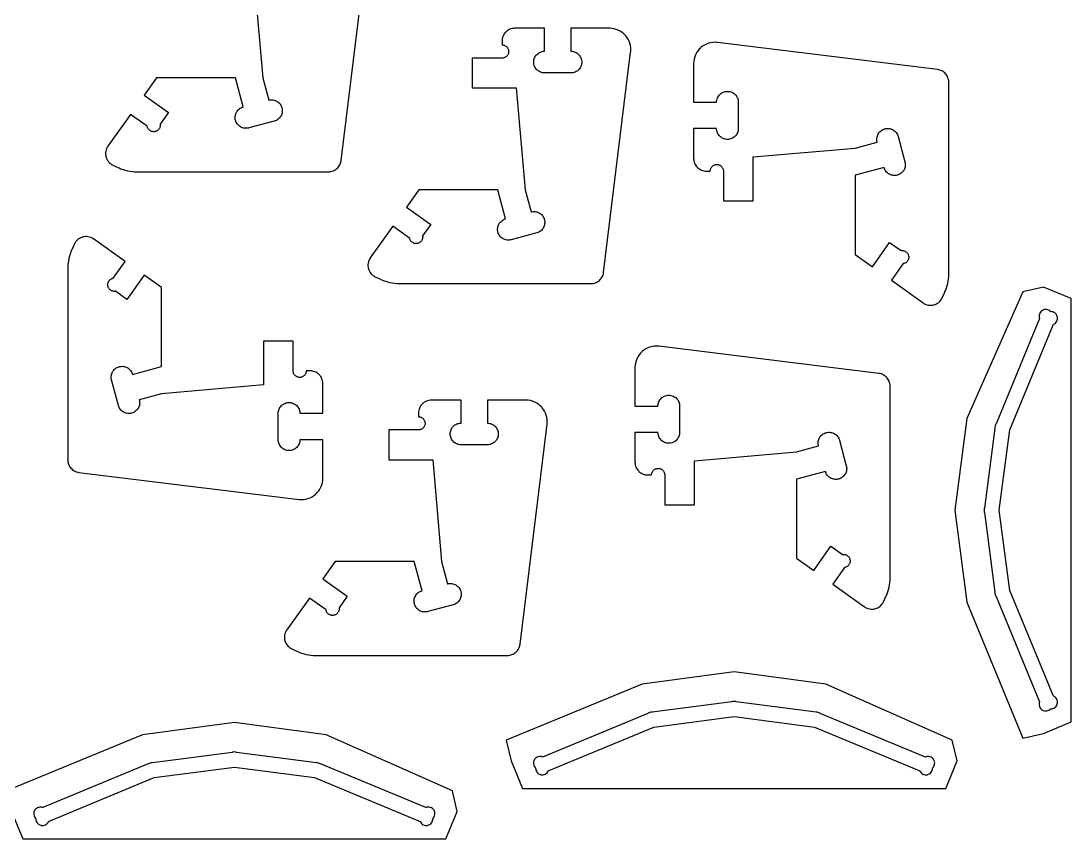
# Model space of a CAD drawing. Extents: x 0 to 476, y 0 to 319.
# Drawn here: x 228.6 to 475.6, y 0 to 192.3 of the extents above; entities that cross this region are included whole.
import ezdxf

# ---------------------------------------------------------------- set-up
doc = ezdxf.new("R2010")
doc.units = 0
doc.layers.get('0').update_dxf_attribs({"linetype": 'CONTINUOUS'})

msp = doc.modelspace()

# ---------------------------------------------------------------- linework, layer by layer
at = {"color": 0}
msp.add_lwpolyline([(283.372, 202.842), (285.468, 178.882), (285.468, 178.882), (286.867, 173.667), (286.929, 173.683), (287.121, 173.721), (287.376, 173.749), (287.628, 173.751), (287.876, 173.729), (288.119, 173.683), (288.356, 173.614), (288.583, 173.524), (288.801, 173.411), (289.007, 173.279), (289.2, 173.128), (289.378, 172.957), (289.539, 172.769), (289.682, 172.565), (289.806, 172.346), (289.908, 172.111), (289.972, 171.926), (289.989, 171.862), (290.006, 171.8), (290.044, 171.608), (290.072, 171.353), (290.075, 171.101), (290.053, 170.853), (290.007, 170.61), (289.938, 170.374), (289.847, 170.146), (289.735, 169.928), (289.603, 169.722), (289.45, 169.529), (289.281, 169.351), (289.093, 169.19), (288.889, 169.047), (288.669, 168.924), (288.435, 168.821), (288.249, 168.757), (288.186, 168.74), (282.197, 167.135), (282.136, 167.119), (281.95, 167.082), (281.701, 167.054), (281.453, 167.05), (281.204, 167.071), (280.96, 167.115), (280.719, 167.183), (280.487, 167.275), (280.317, 167.358), (280.263, 167.39), (280.208, 167.422), (280.05, 167.526), (279.854, 167.683), (279.675, 167.857), (279.514, 168.046), (279.372, 168.25), (279.251, 168.468), (279.151, 168.699), (279.09, 168.878), (279.074, 168.939), (279.058, 168.999), (279.021, 169.185), (278.993, 169.433), (278.989, 169.683), (279.01, 169.932), (279.054, 170.176), (279.122, 170.415), (279.214, 170.649), (279.297, 170.819), (279.329, 170.874), (279.361, 170.928), (279.465, 171.086), (279.622, 171.282), (279.796, 171.461), (279.985, 171.621), (280.189, 171.763), (280.407, 171.885), (280.638, 171.985), (280.817, 172.046), (280.878, 172.061), (279.05, 178.882), (260.468, 178.882), (257.565, 174.811), (263.264, 170.747), (261.343, 168.054), (261.35, 168.014), (261.361, 167.896), (261.364, 167.74), (261.35, 167.587), (261.322, 167.439), (261.281, 167.294), (261.225, 167.156), (261.157, 167.022), (261.076, 166.897), (260.983, 166.781), (260.881, 166.674), (260.768, 166.575), (260.644, 166.489), (260.513, 166.414), (260.372, 166.351), (260.225, 166.303), (260.108, 166.275), (260.069, 166.269), (260.031, 166.263), (259.912, 166.251), (259.757, 166.249), (259.604, 166.261), (259.454, 166.29), (259.31, 166.332), (259.171, 166.388), (259.039, 166.456), (258.914, 166.536), (258.797, 166.628), (258.689, 166.731), (258.592, 166.844), (258.506, 166.967), (258.431, 167.099), (258.368, 167.239), (258.319, 167.388), (258.292, 167.503), (258.285, 167.542), (254.371, 170.333), (249.05, 162.874), (249.001, 162.807), (248.872, 162.593), (248.728, 162.297), (248.618, 161.989), (248.542, 161.672), (248.5, 161.349), (248.494, 161.021), (248.525, 160.693), (248.569, 160.449), (248.592, 160.368), (248.612, 160.288), (248.693, 160.051), (248.829, 159.751), (248.994, 159.469), (249.19, 159.208), (249.412, 158.969), (249.66, 158.756), (249.932, 158.569), (250.149, 158.449), (250.225, 158.413), (251.586, 157.778), (251.71, 157.721), (252.088, 157.561), (252.6, 157.371), (253.119, 157.21), (253.647, 157.078), (254.182, 156.975), (254.722, 156.901), (255.265, 156.856), (255.675, 156.842), (255.813, 156.842), (300.942, 156.842), (301.011, 156.842), (301.222, 156.854), (301.497, 156.893), (301.763, 156.956), (302.019, 157.042), (302.267, 157.149), (302.5, 157.278), (302.722, 157.426), (302.929, 157.594), (303.121, 157.779), (303.294, 157.981), (303.451, 158.199), (303.589, 158.429), (303.706, 158.674), (303.8, 158.931), (303.872, 159.199), (303.91, 159.406), (303.919, 159.475), (310.274, 211.232)], dxfattribs=at)
for points in [[(347.193, 152.599), (348.592, 147.382), (348.654, 147.4), (348.846, 147.438), (349.101, 147.465), (349.353, 147.468), (349.601, 147.446), (349.844, 147.4), (350.081, 147.331), (350.308, 147.24), (350.526, 147.128), (350.732, 146.996), (350.925, 146.844), (351.103, 146.674), (351.264, 146.486), (351.407, 146.282), (351.531, 146.063), (351.633, 145.828), (351.697, 145.643), (351.714, 145.579), (351.731, 145.517), (351.769, 145.324), (351.797, 145.069), (351.8, 144.817), (351.778, 144.569), (351.732, 144.326), (351.662, 144.089), (351.572, 143.862), (351.46, 143.644), (351.328, 143.439), (351.175, 143.246), (351.006, 143.068), (350.818, 142.907), (350.614, 142.764), (350.394, 142.639), (350.16, 142.536), (349.974, 142.474), (349.911, 142.457), (343.922, 140.851), (343.861, 140.835), (343.676, 140.799), (343.426, 140.769), (343.178, 140.767), (342.929, 140.786), (342.685, 140.831), (342.444, 140.9), (342.213, 140.992), (342.042, 141.075), (341.987, 141.107), (341.933, 141.138), (341.775, 141.243), (341.579, 141.399), (341.4, 141.572), (341.239, 141.763), (341.097, 141.967), (340.976, 142.185), (340.876, 142.414), (340.815, 142.594), (340.799, 142.654), (340.783, 142.715), (340.746, 142.901), (340.718, 143.15), (340.714, 143.4), (340.735, 143.647), (340.779, 143.893), (340.847, 144.132), (340.939, 144.365), (341.022, 144.535), (341.054, 144.59), (341.086, 144.644), (341.19, 144.801), (341.347, 144.997), (341.521, 145.176), (341.71, 145.337), (341.914, 145.479), (342.132, 145.601), (342.362, 145.7), (342.542, 145.761), (342.603, 145.778), (340.775, 152.599), (322.193, 152.599), (319.29, 148.528), (324.989, 144.462), (323.068, 141.769), (323.075, 141.731), (323.086, 141.612), (323.089, 141.457), (323.075, 141.304), (323.047, 141.154), (323.006, 141.011), (322.95, 140.872), (322.882, 140.739), (322.801, 140.614), (322.708, 140.497), (322.606, 140.389), (322.493, 140.292), (322.369, 140.206), (322.237, 140.131), (322.097, 140.068), (321.95, 140.019), (321.833, 139.992), (321.794, 139.985), (321.756, 139.979), (321.638, 139.967), (321.482, 139.965), (321.329, 139.978), (321.179, 140.006), (321.035, 140.049), (320.896, 140.103), (320.764, 140.172), (320.639, 140.253), (320.522, 140.344), (320.414, 140.447), (320.317, 140.561), (320.231, 140.683), (320.156, 140.815), (320.093, 140.956), (320.044, 141.103), (320.017, 141.219), (320.01, 141.258), (316.096, 144.05), (310.775, 136.59), (310.726, 136.523), (310.597, 136.31), (310.453, 136.014), (310.343, 135.706), (310.267, 135.388), (310.225, 135.065), (310.219, 134.738), (310.25, 134.41), (310.294, 134.165), (310.317, 134.084), (310.338, 134.004), (310.418, 133.768), (310.554, 133.468), (310.719, 133.186), (310.915, 132.925), (311.138, 132.686), (311.385, 132.472), (311.657, 132.286), (311.874, 132.164), (311.95, 132.129), (313.311, 131.494), (313.435, 131.437), (313.813, 131.277), (314.325, 131.088), (314.844, 130.927), (315.372, 130.795), (315.907, 130.691), (316.447, 130.617), (316.99, 130.572), (317.4, 130.557), (317.537, 130.557), (362.667, 130.557), (362.736, 130.557), (362.947, 130.571), (363.222, 130.609), (363.487, 130.672), (363.744, 130.758), (363.992, 130.866), (364.225, 130.994), (364.447, 131.143), (364.654, 131.311), (364.846, 131.496), (365.019, 131.697), (365.176, 131.914), (365.314, 132.146), (365.431, 132.39), (365.525, 132.647), (365.597, 132.914), (365.635, 133.122), (365.644, 133.192), (371.999, 184.949), (372.015, 185.081), (372.035, 185.481), (372.015, 186.01), (371.94, 186.531), (371.811, 187.04), (371.629, 187.533), (371.396, 188.006), (371.112, 188.453), (370.869, 188.771), (370.781, 188.871), (370.693, 188.971), (370.406, 189.251), (369.997, 189.587), (369.557, 189.876), (369.089, 190.117), (368.6, 190.307), (368.092, 190.444), (367.569, 190.529), (367.169, 190.557), (367.036, 190.557), (357.963, 190.557), (357.963, 185.157), (358.028, 185.157), (358.224, 185.144), (358.476, 185.106), (358.721, 185.043), (358.956, 184.957), (359.178, 184.85), (359.388, 184.722), (359.585, 184.575), (359.765, 184.411), (359.931, 184.229), (360.076, 184.033), (360.204, 183.824), (360.313, 183.6), (360.397, 183.365), (360.461, 183.121), (360.499, 182.868), (360.513, 182.672), (360.513, 182.607), (360.513, 182.543), (360.499, 182.347), (360.461, 182.093), (360.397, 181.849), (360.313, 181.615), (360.204, 181.392), (360.076, 181.182), (359.931, 180.986), (359.765, 180.804), (359.585, 180.64), (359.388, 180.493), (359.178, 180.365), (358.956, 180.258), (358.721, 180.172), (358.476, 180.11), (358.224, 180.071), (358.028, 180.057), (357.963, 180.057), (351.763, 180.057), (351.697, 180.057), (351.501, 180.071), (351.249, 180.11), (351.004, 180.172), (350.769, 180.258), (350.547, 180.365), (350.336, 180.493), (350.14, 180.64), (349.96, 180.804), (349.794, 180.986), (349.649, 181.182), (349.521, 181.392), (349.412, 181.615), (349.328, 181.849), (349.264, 182.093), (349.225, 182.347), (349.213, 182.543), (349.213, 182.607), (349.213, 182.672), (349.225, 182.868), (349.264, 183.121), (349.328, 183.365), (349.412, 183.6), (349.521, 183.824), (349.649, 184.033), (349.794, 184.229), (349.96, 184.411), (350.14, 184.575), (350.336, 184.722), (350.547, 184.85), (350.769, 184.957), (351.004, 185.043), (351.249, 185.106), (351.501, 185.144), (351.697, 185.157), (351.763, 185.157), (351.763, 190.557), (344.763, 190.557), (344.689, 190.557), (344.465, 190.543), (344.175, 190.5), (343.89, 190.428), (343.614, 190.329), (343.35, 190.204), (343.099, 190.054), (342.861, 189.878), (342.693, 189.732), (342.642, 189.679), (342.589, 189.626), (342.442, 189.458), (342.267, 189.222), (342.115, 188.971), (341.99, 188.706), (341.892, 188.431), (341.821, 188.146), (341.776, 187.854), (341.763, 187.632), (341.763, 187.557), (341.763, 186.657), (341.801, 186.657), (341.921, 186.65), (342.075, 186.626), (342.224, 186.587), (342.365, 186.536), (342.501, 186.471), (342.629, 186.393), (342.749, 186.304), (342.858, 186.204), (342.958, 186.093), (343.047, 185.974), (343.125, 185.846), (343.19, 185.711), (343.243, 185.568), (343.281, 185.419), (343.304, 185.267), (343.313, 185.147), (343.313, 185.107), (343.313, 185.068), (343.304, 184.949), (343.281, 184.796), (343.243, 184.647), (343.19, 184.504), (343.125, 184.369), (343.047, 184.24), (342.958, 184.122), (342.858, 184.011), (342.749, 183.911), (342.629, 183.822), (342.501, 183.744), (342.365, 183.679), (342.224, 183.628), (342.075, 183.589), (341.921, 183.565), (341.801, 183.557), (341.763, 183.557), (334.763, 183.557), (334.763, 176.557), (345.097, 176.557), (347.193, 152.599)], [(424.785, 162.421), (430, 163.818), (429.983, 163.881), (429.946, 164.074), (429.918, 164.328), (429.915, 164.581), (429.938, 164.829), (429.983, 165.072), (430.053, 165.308), (430.143, 165.536), (430.256, 165.753), (430.388, 165.958), (430.539, 166.151), (430.71, 166.329), (430.897, 166.49), (431.101, 166.635), (431.321, 166.758), (431.556, 166.861), (431.74, 166.924), (431.804, 166.942), (431.867, 166.958), (432.058, 166.996), (432.314, 167.024), (432.565, 167.026), (432.814, 167.004), (433.057, 166.958), (433.293, 166.889), (433.521, 166.799), (433.739, 166.686), (433.944, 166.554), (434.138, 166.403), (434.315, 166.232), (434.476, 166.044), (434.619, 165.84), (434.743, 165.621), (434.846, 165.386), (434.91, 165.201), (434.926, 165.138), (436.532, 159.149), (436.547, 159.089), (436.585, 158.903), (436.612, 158.654), (436.617, 158.404), (436.596, 158.157), (436.551, 157.911), (436.483, 157.672), (436.392, 157.439), (436.308, 157.269), (436.276, 157.214), (436.244, 157.16), (436.14, 157.003), (435.983, 156.806), (435.81, 156.628), (435.621, 156.467), (435.417, 156.325), (435.199, 156.203), (434.968, 156.103), (434.789, 156.043), (434.728, 156.026), (434.668, 156.01), (434.482, 155.974), (434.233, 155.944), (433.983, 155.94), (433.735, 155.961), (433.49, 156.006), (433.251, 156.074), (433.018, 156.165), (432.847, 156.25), (432.793, 156.281), (432.739, 156.313), (432.581, 156.418), (432.385, 156.574), (432.206, 156.747), (432.046, 156.938), (431.904, 157.142), (431.782, 157.36), (431.682, 157.589), (431.621, 157.768), (431.606, 157.829), (424.785, 156.001), (424.785, 137.42), (428.856, 134.517), (432.919, 140.215), (435.612, 138.295), (435.653, 138.301), (435.771, 138.313), (435.926, 138.315), (436.079, 138.302), (436.228, 138.274), (436.372, 138.232), (436.511, 138.177), (436.644, 138.108), (436.769, 138.028), (436.886, 137.936), (436.993, 137.833), (437.092, 137.72), (437.178, 137.597), (437.253, 137.465), (437.315, 137.325), (437.364, 137.177), (437.392, 137.061), (437.397, 137.022), (437.404, 136.983), (437.415, 136.864), (437.418, 136.708), (437.406, 136.556), (437.376, 136.407), (437.335, 136.262), (437.279, 136.123), (437.211, 135.991), (437.131, 135.866), (437.039, 135.749), (436.936, 135.641), (436.822, 135.544), (436.7, 135.457), (436.568, 135.382), (436.428, 135.32), (436.279, 135.271), (436.164, 135.244), (436.125, 135.237), (433.333, 131.323), (440.793, 126.002), (440.86, 125.954), (441.074, 125.824), (441.369, 125.68), (441.678, 125.569), (441.994, 125.493), (442.318, 125.452), (442.646, 125.446), (442.974, 125.476), (443.218, 125.522), (443.299, 125.543), (443.379, 125.564), (443.615, 125.645), (443.915, 125.78), (444.197, 125.947), (444.458, 126.142), (444.697, 126.364), (444.911, 126.612), (445.097, 126.883), (445.218, 127.101), (445.254, 127.176), (445.889, 128.538), (445.946, 128.662), (446.106, 129.04), (446.296, 129.551), (446.456, 130.072), (446.589, 130.6), (446.692, 131.134), (446.765, 131.674), (446.811, 132.218), (446.825, 132.627), (446.825, 132.764), (446.825, 177.893), (446.825, 177.964), (446.813, 178.174), (446.774, 178.449), (446.711, 178.715), (446.625, 178.972), (446.518, 179.218), (446.389, 179.453), (446.24, 179.674), (446.072, 179.881), (445.888, 180.072), (445.686, 180.247), (445.468, 180.404), (445.237, 180.54), (444.993, 180.657), (444.736, 180.751), (444.468, 180.824), (444.261, 180.862), (444.192, 180.871), (392.435, 187.225), (392.303, 187.242), (391.901, 187.263), (391.374, 187.242), (390.851, 187.167), (390.343, 187.038), (389.85, 186.856), (389.378, 186.622), (388.931, 186.339), (388.612, 186.096), (388.513, 186.007), (388.412, 185.919), (388.132, 185.633), (387.796, 185.224), (387.507, 184.783), (387.267, 184.317), (387.076, 183.826), (386.938, 183.318), (386.854, 182.796), (386.825, 182.396), (386.825, 182.263), (386.825, 173.189), (392.225, 173.189), (392.225, 173.254), (392.239, 173.45), (392.278, 173.703), (392.34, 173.947), (392.426, 174.182), (392.533, 174.404), (392.661, 174.615), (392.808, 174.811), (392.972, 174.993), (393.153, 175.157), (393.35, 175.304), (393.56, 175.432), (393.783, 175.539), (394.017, 175.625), (394.261, 175.688), (394.515, 175.726), (394.71, 175.739), (394.775, 175.739), (394.84, 175.739), (395.036, 175.726), (395.289, 175.688), (395.533, 175.625), (395.768, 175.539), (395.99, 175.432), (396.201, 175.304), (396.397, 175.157), (396.579, 174.993), (396.743, 174.811), (396.89, 174.615), (397.018, 174.404), (397.125, 174.182), (397.211, 173.947), (397.274, 173.703), (397.313, 173.45), (397.325, 173.254), (397.325, 173.189), (397.325, 166.989), (397.325, 166.924), (397.313, 166.729), (397.274, 166.475), (397.211, 166.231), (397.125, 165.997), (397.018, 165.774), (396.89, 165.564), (396.743, 165.367), (396.579, 165.186), (396.397, 165.022), (396.201, 164.875), (395.99, 164.747), (395.768, 164.64), (395.533, 164.554), (395.289, 164.492), (395.036, 164.453), (394.84, 164.439), (394.775, 164.439), (394.71, 164.439), (394.515, 164.453), (394.261, 164.492), (394.017, 164.554), (393.783, 164.64), (393.56, 164.747), (393.35, 164.875), (393.153, 165.022), (392.972, 165.186), (392.808, 165.367), (392.661, 165.564), (392.533, 165.774), (392.426, 165.997), (392.34, 166.231), (392.278, 166.475), (392.239, 166.729), (392.225, 166.924), (392.225, 166.989), (386.825, 166.989), (386.825, 159.989), (386.825, 159.915), (386.84, 159.693), (386.883, 159.401), (386.956, 159.117), (387.054, 158.842), (387.179, 158.576), (387.329, 158.325), (387.504, 158.087), (387.651, 157.921), (387.704, 157.868), (387.757, 157.815), (387.924, 157.668), (388.161, 157.493), (388.412, 157.343), (388.678, 157.218), (388.953, 157.119), (389.237, 157.047), (389.529, 157.004), (389.751, 156.989), (389.825, 156.989), (390.725, 156.989), (390.725, 157.029), (390.733, 157.147), (390.757, 157.301), (390.794, 157.45), (390.847, 157.593), (390.912, 157.728), (390.99, 157.856), (391.079, 157.975), (391.179, 158.085), (391.289, 158.185), (391.408, 158.275), (391.536, 158.353), (391.672, 158.418), (391.814, 158.469), (391.963, 158.508), (392.117, 158.532), (392.236, 158.539), (392.275, 158.539), (392.315, 158.539), (392.433, 158.532), (392.588, 158.508), (392.736, 158.469), (392.879, 158.418), (393.014, 158.353), (393.142, 158.275), (393.261, 158.185), (393.371, 158.085), (393.471, 157.975), (393.561, 157.856), (393.639, 157.728), (393.704, 157.593), (393.756, 157.45), (393.794, 157.301), (393.818, 157.147), (393.825, 157.029), (393.825, 156.989), (393.825, 149.989), (400.825, 149.989), (400.825, 160.324), (424.785, 162.421)], [(261.651, 104.623), (256.435, 103.225), (256.451, 103.162), (256.49, 102.97), (256.518, 102.715), (256.521, 102.463), (256.499, 102.215), (256.453, 101.972), (256.383, 101.735), (256.292, 101.508), (256.181, 101.29), (256.047, 101.084), (255.896, 100.892), (255.726, 100.714), (255.539, 100.553), (255.335, 100.409), (255.115, 100.285), (254.881, 100.182), (254.694, 100.119), (254.632, 100.102), (254.568, 100.085), (254.376, 100.047), (254.122, 100.019), (253.869, 100.017), (253.621, 100.039), (253.378, 100.085), (253.142, 100.154), (252.914, 100.245), (252.697, 100.357), (252.49, 100.489), (252.299, 100.641), (252.121, 100.811), (251.96, 100.998), (251.815, 101.203), (251.692, 101.422), (251.589, 101.657), (251.525, 101.842), (251.508, 101.905), (249.904, 107.894), (249.888, 107.955), (249.851, 108.141), (249.822, 108.39), (249.818, 108.639), (249.839, 108.887), (249.883, 109.132), (249.951, 109.371), (250.043, 109.604), (250.128, 109.774), (250.158, 109.829), (250.19, 109.884), (250.296, 110.041), (250.451, 110.237), (250.625, 110.416), (250.815, 110.577), (251.019, 110.719), (251.237, 110.84), (251.467, 110.94), (251.646, 111.001), (251.707, 111.017), (251.768, 111.033), (251.954, 111.07), (252.203, 111.099), (252.451, 111.103), (252.7, 111.082), (252.944, 111.038), (253.185, 110.969), (253.418, 110.878), (253.588, 110.794), (253.642, 110.762), (253.697, 110.731), (253.854, 110.626), (254.05, 110.47), (254.229, 110.296), (254.39, 110.106), (254.532, 109.902), (254.653, 109.684), (254.753, 109.454), (254.814, 109.275), (254.831, 109.214), (261.651, 111.042), (261.651, 129.623), (257.581, 132.526), (253.515, 126.828), (250.822, 128.748), (250.783, 128.742), (250.665, 128.73), (250.508, 128.728), (250.356, 128.741), (250.207, 128.769), (250.063, 128.811), (249.924, 128.867), (249.792, 128.935), (249.667, 129.015), (249.55, 129.108), (249.442, 129.21), (249.344, 129.324), (249.257, 129.447), (249.182, 129.578), (249.121, 129.719), (249.072, 129.867), (249.044, 129.982), (249.037, 130.022), (249.031, 130.061), (249.019, 130.179), (249.017, 130.335), (249.031, 130.488), (249.058, 130.637), (249.1, 130.781), (249.156, 130.92), (249.224, 131.052), (249.304, 131.177), (249.397, 131.294), (249.5, 131.402), (249.612, 131.5), (249.736, 131.586), (249.868, 131.661), (250.008, 131.723), (250.156, 131.772), (250.272, 131.8), (250.311, 131.806), (253.103, 135.72), (245.643, 141.042), (245.575, 141.089), (245.362, 141.219), (245.067, 141.364), (244.758, 141.474), (244.44, 141.55), (244.117, 141.592), (243.79, 141.597), (243.463, 141.567), (243.217, 141.521), (243.136, 141.5), (243.057, 141.479), (242.821, 141.399), (242.521, 141.263), (242.239, 141.097), (241.978, 140.901), (241.739, 140.679), (241.525, 140.431), (241.339, 140.16), (241.217, 139.942), (241.182, 139.867), (240.547, 138.505), (240.489, 138.382), (240.329, 138.004), (240.14, 137.492), (239.979, 136.972), (239.847, 136.444), (239.743, 135.909), (239.669, 135.369), (239.625, 134.826), (239.61, 134.416), (239.61, 134.279), (239.61, 89.1503), (239.61, 89.08), (239.622, 88.869), (239.661, 88.5947), (239.724, 88.3286), (239.81, 88.0717), (239.918, 87.8253), (240.047, 87.5908), (240.196, 87.3694), (240.362, 87.1624), (240.549, 86.971), (240.75, 86.7964), (240.967, 86.6399), (241.199, 86.5026), (241.443, 86.3861), (241.699, 86.2914), (241.967, 86.2199), (242.175, 86.1811), (242.244, 86.1726), (294, 79.8178), (294.133, 79.8015), (294.533, 79.781), (295.063, 79.801), (295.583, 79.8761), (296.093, 80.0053), (296.585, 80.1872), (297.057, 80.4204), (297.504, 80.7037), (297.824, 80.9474), (297.924, 81.0357), (298.022, 81.124), (298.303, 81.4103), (298.639, 81.8197), (298.928, 82.26), (299.168, 82.7268), (299.358, 83.2164), (299.497, 83.7246), (299.582, 84.2472), (299.61, 84.6471), (299.61, 84.7804), (299.61, 93.8539), (294.21, 93.8539), (294.21, 93.7888), (294.197, 93.5932), (294.158, 93.34), (294.096, 93.0957), (294.01, 92.8614), (293.903, 92.6385), (293.775, 92.4282), (293.628, 92.2319), (293.463, 92.0508), (293.282, 91.8863), (293.086, 91.7394), (292.875, 91.6117), (292.653, 91.5043), (292.418, 91.4186), (292.174, 91.3557), (291.921, 91.3171), (291.725, 91.3039), (291.66, 91.3039), (291.594, 91.3039), (291.399, 91.3171), (291.146, 91.3557), (290.901, 91.4186), (290.667, 91.5043), (290.444, 91.6117), (290.235, 91.7394), (290.037, 91.8863), (289.857, 92.0508), (289.692, 92.2319), (289.546, 92.4282), (289.418, 92.6385), (289.31, 92.8614), (289.225, 93.0957), (289.161, 93.34), (289.124, 93.5932), (289.11, 93.7888), (289.11, 93.8539), (289.11, 100.054), (289.11, 100.119), (289.124, 100.315), (289.161, 100.568), (289.225, 100.812), (289.31, 101.047), (289.418, 101.269), (289.546, 101.48), (289.692, 101.676), (289.857, 101.857), (290.037, 102.022), (290.235, 102.168), (290.444, 102.296), (290.667, 102.404), (290.901, 102.489), (291.146, 102.552), (291.399, 102.591), (291.594, 102.604), (291.66, 102.604), (291.725, 102.604), (291.921, 102.591), (292.174, 102.552), (292.418, 102.489), (292.653, 102.404), (292.875, 102.296), (293.086, 102.168), (293.282, 102.022), (293.463, 101.857), (293.628, 101.676), (293.775, 101.48), (293.903, 101.269), (294.01, 101.047), (294.096, 100.812), (294.158, 100.568), (294.197, 100.315), (294.21, 100.119), (294.21, 100.054), (299.61, 100.054), (299.61, 107.054), (299.61, 107.128), (299.596, 107.35), (299.551, 107.642), (299.481, 107.927), (299.382, 108.202), (299.257, 108.467), (299.106, 108.718), (298.931, 108.955), (298.783, 109.123), (298.731, 109.175), (298.679, 109.228), (298.511, 109.375), (298.275, 109.55), (298.022, 109.701), (297.758, 109.826), (297.482, 109.924), (297.197, 109.996), (296.907, 110.039), (296.685, 110.054), (296.61, 110.054), (295.71, 110.054), (295.71, 110.014), (295.701, 109.896), (295.678, 109.742), (295.64, 109.593), (295.588, 109.451), (295.522, 109.315), (295.446, 109.187), (295.356, 109.068), (295.256, 108.958), (295.146, 108.858), (295.026, 108.769), (294.899, 108.691), (294.763, 108.626), (294.621, 108.574), (294.472, 108.535), (294.318, 108.512), (294.2, 108.504), (294.16, 108.504), (294.121, 108.504), (294.001, 108.512), (293.847, 108.535), (293.699, 108.574), (293.557, 108.626), (293.421, 108.691), (293.293, 108.769), (293.174, 108.858), (293.064, 108.958), (292.964, 109.068), (292.875, 109.187), (292.797, 109.315), (292.732, 109.451), (292.679, 109.593), (292.642, 109.742), (292.618, 109.896), (292.61, 110.014), (292.61, 110.054), (292.61, 117.054), (285.61, 117.054), (285.61, 106.719), (261.651, 104.623)], [(475.585, 27.506), (475.585, 127.048), (469.118, 129.727), (464.246, 128.602), (451.072, 98.8696), (448.229, 77.2771), (451.072, 55.6847), (464.246, 23.7024), (469.118, 24.8271), (475.585, 27.506)], [(461.169, 96.1642), (471.447, 120.978), (471.511, 121.004), (471.693, 121.106), (471.907, 121.272), (472.086, 121.47), (472.229, 121.694), (472.331, 121.939), (472.39, 122.199), (472.403, 122.47), (472.382, 122.677), (472.367, 122.745), (472.353, 122.812), (472.283, 123.009), (472.157, 123.249), (471.994, 123.46), (471.799, 123.639), (471.575, 123.782), (471.328, 123.886), (471.064, 123.946), (470.857, 123.961), (470.787, 123.958), (470.74, 124.009), (470.582, 124.145), (470.353, 124.289), (470.106, 124.39), (469.847, 124.447), (469.582, 124.459), (469.317, 124.425), (469.058, 124.345), (468.871, 124.254), (468.813, 124.217), (468.754, 124.18), (468.593, 124.048), (468.411, 123.847), (468.268, 123.622), (468.167, 123.376), (468.11, 123.117), (468.096, 122.85), (468.131, 122.582), (468.188, 122.381), (468.214, 122.317), (457.957, 97.5558), (457.921, 97.5019), (457.828, 97.3278), (457.74, 97.0831), (457.694, 96.8269), (457.686, 96.63), (457.692, 96.565), (455.219, 77.79), (455.199, 77.7285), (455.154, 77.5364), (455.132, 77.2771), (455.154, 77.0179), (455.199, 76.8258), (455.219, 76.7642), (457.692, 57.9893), (457.686, 57.9243), (457.694, 57.7274), (457.74, 57.4713), (457.828, 57.2265), (457.921, 57.0524), (457.957, 56.9985), (468.214, 32.2371), (468.188, 32.1733), (468.131, 31.9726), (468.096, 31.704), (468.11, 31.4372), (468.167, 31.1782), (468.268, 30.9328), (468.411, 30.7068), (468.593, 30.5062), (468.754, 30.3742), (468.813, 30.3371), (468.871, 30.3), (469.058, 30.2093), (469.317, 30.129), (469.582, 30.0953), (469.847, 30.1071), (470.106, 30.1639), (470.353, 30.2649), (470.582, 30.4092), (470.74, 30.5451), (470.787, 30.596), (470.857, 30.5931), (471.064, 30.6088), (471.328, 30.6687), (471.575, 30.7722), (471.799, 30.9154), (471.994, 31.0944), (472.157, 31.3057), (472.283, 31.5453), (472.353, 31.7422), (472.367, 31.8096), (472.382, 31.8769), (472.403, 32.0846), (472.39, 32.355), (472.331, 32.6154), (472.229, 32.8606), (472.086, 33.0846), (471.907, 33.2822), (471.693, 33.4481), (471.511, 33.5501), (471.447, 33.5765), (461.169, 58.3901), (458.682, 77.2771), (461.169, 96.1642)], [(410.989, 91.0014), (416.204, 92.399), (416.188, 92.4621), (416.15, 92.6543), (416.121, 92.9089), (416.119, 93.1612), (416.142, 93.4097), (416.188, 93.6528), (416.256, 93.8889), (416.347, 94.1165), (416.46, 94.334), (416.592, 94.54), (416.743, 94.7325), (416.912, 94.9103), (417.1, 95.0717), (417.304, 95.2151), (417.525, 95.3392), (417.76, 95.4419), (417.944, 95.5053), (418.007, 95.5221), (418.071, 95.539), (418.263, 95.5769), (418.517, 95.6051), (418.769, 95.6076), (419.018, 95.5856), (419.261, 95.5394), (419.497, 95.4706), (419.725, 95.3796), (419.943, 95.2674), (420.149, 95.1351), (420.34, 94.9835), (420.518, 94.8135), (420.681, 94.626), (420.824, 94.4218), (420.947, 94.2021), (421.05, 93.9675), (421.114, 93.7819), (421.131, 93.719), (422.735, 87.7303), (422.751, 87.6694), (422.789, 87.4836), (422.817, 87.2347), (422.821, 86.9854), (422.8, 86.7375), (422.756, 86.4926), (422.688, 86.2529), (422.596, 86.0199), (422.513, 85.8499), (422.481, 85.7953), (422.449, 85.7408), (422.343, 85.5833), (422.188, 85.3872), (422.014, 85.2082), (421.825, 85.0472), (421.619, 84.9056), (421.403, 84.7843), (421.172, 84.6844), (420.993, 84.6235), (420.932, 84.6071), (420.871, 84.5908), (420.686, 84.554), (420.436, 84.5256), (420.188, 84.5217), (419.939, 84.5421), (419.694, 84.5865), (419.454, 84.6549), (419.222, 84.7468), (419.051, 84.8304), (418.997, 84.8619), (418.943, 84.8935), (418.785, 84.9988), (418.589, 85.1547), (418.41, 85.3282), (418.249, 85.5179), (418.107, 85.7225), (417.986, 85.9404), (417.886, 86.1701), (417.825, 86.3494), (417.81, 86.4103), (410.989, 84.5826), (410.989, 66.0014), (415.058, 63.0979), (419.124, 68.7967), (421.817, 66.8757), (421.856, 66.8822), (421.975, 66.894), (422.131, 66.8962), (422.283, 66.8831), (422.432, 66.8551), (422.576, 66.8132), (422.715, 66.7576), (422.847, 66.6894), (422.972, 66.6089), (423.09, 66.5168), (423.197, 66.4139), (423.294, 66.3007), (423.382, 66.1778), (423.457, 66.046), (423.519, 65.9057), (423.568, 65.7578), (423.594, 65.6419), (423.601, 65.6028), (423.608, 65.5637), (423.619, 65.4451), (423.622, 65.2896), (423.608, 65.1367), (423.581, 64.9876), (423.539, 64.8432), (423.483, 64.7044), (423.415, 64.5719), (423.335, 64.4469), (423.243, 64.3301), (423.14, 64.2224), (423.026, 64.1247), (422.904, 64.0379), (422.772, 63.9631), (422.632, 63.9008), (422.483, 63.8524), (422.368, 63.8249), (422.329, 63.8182), (419.536, 59.904), (426.997, 54.5828), (427.064, 54.5347), (427.278, 54.4053), (427.574, 54.261), (427.881, 54.1504), (428.199, 54.0743), (428.522, 54.0331), (428.85, 54.0272), (429.178, 54.0575), (429.422, 54.1029), (429.503, 54.124), (429.582, 54.1451), (429.818, 54.2263), (430.118, 54.3614), (430.4, 54.5276), (430.662, 54.7229), (430.901, 54.9454), (431.114, 55.1932), (431.301, 55.4646), (431.422, 55.6822), (431.457, 55.7574), (432.093, 57.1189), (432.15, 57.2428), (432.31, 57.6206), (432.499, 58.1322), (432.66, 58.6528), (432.793, 59.1808), (432.896, 59.7153), (432.969, 60.2549), (433.014, 60.7986), (433.029, 61.2085), (433.029, 61.3451), (433.029, 106.474), (433.029, 106.544), (433.017, 106.755), (432.978, 107.03), (432.915, 107.296), (432.829, 107.553), (432.721, 107.799), (432.593, 108.033), (432.444, 108.255), (432.276, 108.462), (432.092, 108.653), (431.89, 108.828), (431.672, 108.985), (431.442, 109.122), (431.197, 109.238), (430.94, 109.333), (430.672, 109.405), (430.465, 109.443), (430.394, 109.452), (378.639, 115.807), (378.507, 115.823), (378.106, 115.843), (377.576, 115.823), (377.056, 115.748), (376.547, 115.619), (376.054, 115.437), (375.582, 115.204), (375.135, 114.921), (374.817, 114.677), (374.717, 114.589), (374.617, 114.5), (374.336, 114.214), (374, 113.805), (373.711, 113.364), (373.471, 112.898), (373.281, 112.408), (373.142, 111.9), (373.058, 111.377), (373.029, 110.977), (373.029, 110.844), (373.029, 101.77), (378.429, 101.77), (378.429, 101.836), (378.443, 102.031), (378.481, 102.284), (378.544, 102.529), (378.629, 102.763), (378.737, 102.986), (378.865, 103.196), (379.011, 103.392), (379.176, 103.573), (379.357, 103.738), (379.554, 103.885), (379.764, 104.013), (379.986, 104.12), (380.221, 104.206), (380.465, 104.269), (380.718, 104.307), (380.914, 104.32), (380.979, 104.32), (381.044, 104.32), (381.24, 104.307), (381.493, 104.269), (381.737, 104.206), (381.972, 104.12), (382.194, 104.013), (382.406, 103.885), (382.601, 103.738), (382.782, 103.573), (382.947, 103.392), (383.094, 103.196), (383.222, 102.986), (383.329, 102.763), (383.415, 102.529), (383.478, 102.284), (383.517, 102.031), (383.529, 101.836), (383.529, 101.77), (383.529, 95.5704), (383.529, 95.5053), (383.517, 95.3097), (383.478, 95.0565), (383.415, 94.8121), (383.329, 94.5778), (383.222, 94.3549), (383.094, 94.1446), (382.947, 93.9483), (382.782, 93.7672), (382.601, 93.6026), (382.406, 93.4558), (382.194, 93.3282), (381.972, 93.2207), (381.737, 93.135), (381.493, 93.0722), (381.24, 93.0335), (381.044, 93.0203), (380.979, 93.0203), (380.914, 93.0203), (380.718, 93.0335), (380.465, 93.0722), (380.221, 93.135), (379.986, 93.2207), (379.764, 93.3282), (379.554, 93.4558), (379.357, 93.6026), (379.176, 93.7672), (379.011, 93.9483), (378.865, 94.1446), (378.737, 94.3549), (378.629, 94.5778), (378.544, 94.8121), (378.481, 95.0565), (378.443, 95.3097), (378.429, 95.5053), (378.429, 95.5704), (373.029, 95.5704), (373.029, 88.5703), (373.029, 88.4963), (373.044, 88.2738), (373.088, 87.9824), (373.158, 87.6979), (373.258, 87.4224), (373.383, 87.1576), (373.533, 86.906), (373.708, 86.669), (373.856, 86.5015), (373.908, 86.449), (373.961, 86.3965), (374.128, 86.2497), (374.365, 86.0744), (374.617, 85.9237), (374.882, 85.7987), (375.157, 85.7), (375.442, 85.6285), (375.733, 85.585), (375.956, 85.5703), (376.029, 85.5703), (376.929, 85.5703), (376.929, 85.61), (376.938, 85.7289), (376.961, 85.8826), (376.999, 86.0313), (377.051, 86.1736), (377.117, 86.3092), (377.194, 86.4369), (377.283, 86.5562), (377.383, 86.6664), (377.493, 86.7664), (377.612, 86.8557), (377.74, 86.9333), (377.876, 86.9985), (378.018, 87.0507), (378.167, 87.0889), (378.321, 87.1124), (378.44, 87.1203), (378.479, 87.1203), (378.519, 87.1203), (378.638, 87.1124), (378.792, 87.0889), (378.94, 87.0507), (379.083, 86.9985), (379.218, 86.9333), (379.346, 86.8557), (379.465, 86.7664), (379.575, 86.6664), (379.675, 86.5562), (379.765, 86.4369), (379.842, 86.3092), (379.907, 86.1736), (379.96, 86.0313), (379.997, 85.8826), (380.021, 85.7289), (380.029, 85.61), (380.029, 85.5703), (380.029, 78.5703), (387.029, 78.5703), (387.029, 88.9053), (410.989, 91.0014)], [(327.539, 65.1892), (328.936, 59.9732), (328.999, 59.9901), (329.192, 60.0281), (329.446, 60.0562), (329.699, 60.0588), (329.947, 60.0365), (330.19, 59.9906), (330.426, 59.9215), (330.654, 59.8306), (330.871, 59.7185), (331.076, 59.5861), (331.269, 59.4346), (331.447, 59.2644), (331.608, 59.0769), (331.753, 58.8729), (331.876, 58.6531), (331.979, 58.4185), (332.043, 58.2331), (332.06, 58.1701), (332.076, 58.1071), (332.114, 57.9149), (332.142, 57.6603), (332.144, 57.4081), (332.122, 57.1594), (332.076, 56.9164), (332.007, 56.6803), (331.917, 56.4526), (331.804, 56.2351), (331.672, 56.0293), (331.521, 55.8367), (331.35, 55.6589), (331.162, 55.4975), (330.958, 55.3539), (330.739, 55.23), (330.504, 55.1272), (330.319, 55.0638), (330.256, 55.0469), (324.268, 53.4422), (324.207, 53.426), (324.021, 53.3892), (323.772, 53.3607), (323.522, 53.3568), (323.275, 53.3772), (323.029, 53.4217), (322.79, 53.49), (322.557, 53.5818), (322.388, 53.6656), (322.332, 53.6971), (322.278, 53.7286), (322.121, 53.8339), (321.924, 53.9899), (321.746, 54.1633), (321.585, 54.3531), (321.443, 54.5575), (321.321, 54.7754), (321.222, 55.0053), (321.161, 55.1846), (321.144, 55.2454), (321.128, 55.3063), (321.092, 55.4921), (321.063, 55.741), (321.058, 55.9903), (321.079, 56.2382), (321.124, 56.4831), (321.192, 56.7228), (321.283, 56.9558), (321.368, 57.1258), (321.399, 57.1804), (321.431, 57.235), (321.536, 57.3925), (321.692, 57.5886), (321.865, 57.7676), (322.056, 57.9285), (322.26, 58.0701), (322.478, 58.1914), (322.707, 58.2913), (322.886, 58.3522), (322.947, 58.3685), (321.119, 65.1892), (302.539, 65.1892), (299.635, 61.1186), (305.333, 57.0536), (303.412, 54.3606), (303.419, 54.3215), (303.431, 54.2031), (303.433, 54.0474), (303.421, 53.8946), (303.392, 53.7456), (303.35, 53.6011), (303.294, 53.4622), (303.226, 53.3299), (303.146, 53.2047), (303.054, 53.0879), (302.951, 52.9801), (302.838, 52.8825), (302.715, 52.7958), (302.583, 52.7208), (302.443, 52.6587), (302.294, 52.6101), (302.179, 52.5826), (302.14, 52.5761), (302.101, 52.5696), (301.982, 52.5578), (301.826, 52.5556), (301.674, 52.5687), (301.525, 52.5967), (301.381, 52.6386), (301.242, 52.6942), (301.11, 52.7624), (300.983, 52.8429), (300.867, 52.935), (300.76, 53.0379), (300.661, 53.1511), (300.575, 53.274), (300.5, 53.4058), (300.438, 53.5461), (300.389, 53.694), (300.362, 53.8099), (300.356, 53.849), (296.442, 56.641), (291.119, 49.181), (291.072, 49.1135), (290.942, 48.9003), (290.799, 48.6046), (290.688, 48.2965), (290.611, 47.9792), (290.569, 47.6554), (290.564, 47.3282), (290.594, 47.0006), (290.64, 46.7553), (290.661, 46.6751), (290.682, 46.595), (290.764, 46.359), (290.899, 46.0589), (291.065, 45.7771), (291.26, 45.5156), (291.482, 45.2768), (291.731, 45.0632), (292.001, 44.8768), (292.219, 44.755), (292.294, 44.72), (293.656, 44.0851), (293.781, 44.0274), (294.158, 43.8676), (294.669, 43.6783), (295.19, 43.5174), (295.718, 43.3851), (296.253, 43.2819), (296.792, 43.2078), (297.336, 43.1631), (297.746, 43.1481), (297.882, 43.1481), (343.011, 43.1481), (343.082, 43.1481), (343.293, 43.1613), (343.567, 43.1997), (343.833, 43.2624), (344.09, 43.3482), (344.336, 43.4561), (344.571, 43.5851), (344.792, 43.7339), (344.999, 43.9012), (345.19, 44.0864), (345.365, 44.2879), (345.522, 44.505), (345.658, 44.7364), (345.775, 44.9808), (345.869, 45.2375), (345.942, 45.505), (345.981, 45.7128), (345.989, 45.7825), (352.344, 97.5389), (352.36, 97.6711), (352.381, 98.0715), (352.361, 98.6007), (352.285, 99.1218), (352.156, 99.631), (351.974, 100.124), (351.742, 100.596), (351.458, 101.043), (351.214, 101.362), (351.126, 101.461), (351.037, 101.561), (350.751, 101.842), (350.342, 102.177), (349.901, 102.467), (349.435, 102.707), (348.944, 102.897), (348.438, 103.036), (347.914, 103.12), (347.514, 103.148), (347.381, 103.148), (338.307, 103.148), (338.307, 97.7482), (338.372, 97.7482), (338.568, 97.7351), (338.821, 97.6964), (339.065, 97.6336), (339.3, 97.5479), (339.524, 97.4404), (339.733, 97.3128), (339.929, 97.166), (340.111, 97.0014), (340.275, 96.8203), (340.422, 96.624), (340.55, 96.4138), (340.657, 96.1908), (340.743, 95.9565), (340.806, 95.7121), (340.844, 95.4589), (340.857, 95.2633), (340.857, 95.1982), (340.857, 95.1331), (340.844, 94.9375), (340.806, 94.6843), (340.743, 94.44), (340.657, 94.2057), (340.55, 93.9828), (340.422, 93.7725), (340.275, 93.5761), (340.111, 93.3951), (339.929, 93.2306), (339.733, 93.0837), (339.524, 92.956), (339.3, 92.8486), (339.065, 92.7629), (338.821, 92.7), (338.568, 92.6614), (338.372, 92.6482), (338.307, 92.6482), (332.107, 92.6482), (332.042, 92.6482), (331.847, 92.6614), (331.593, 92.7), (331.349, 92.7629), (331.115, 92.8486), (330.892, 92.956), (330.682, 93.0837), (330.485, 93.2306), (330.304, 93.3951), (330.14, 93.5761), (329.993, 93.7725), (329.865, 93.9828), (329.758, 94.2057), (329.672, 94.44), (329.61, 94.6843), (329.571, 94.9375), (329.557, 95.1331), (329.557, 95.1982), (329.557, 95.2633), (329.571, 95.4589), (329.61, 95.7121), (329.672, 95.9565), (329.758, 96.1908), (329.865, 96.4138), (329.993, 96.624), (330.14, 96.8203), (330.304, 97.0014), (330.485, 97.166), (330.682, 97.3128), (330.892, 97.4404), (331.115, 97.5479), (331.349, 97.6336), (331.593, 97.6964), (331.847, 97.7351), (332.042, 97.7482), (332.107, 97.7482), (332.107, 103.148), (325.107, 103.148), (325.033, 103.148), (324.811, 103.134), (324.519, 103.09), (324.235, 103.019), (323.96, 102.92), (323.694, 102.795), (323.443, 102.644), (323.206, 102.469), (323.039, 102.322), (322.986, 102.27), (322.933, 102.217), (322.787, 102.05), (322.611, 101.813), (322.461, 101.561), (322.336, 101.296), (322.237, 101.021), (322.165, 100.736), (322.122, 100.445), (322.107, 100.222), (322.107, 100.148), (322.107, 99.2482), (322.147, 99.2482), (322.265, 99.2403), (322.419, 99.2168), (322.568, 99.1786), (322.711, 99.1264), (322.846, 99.0611), (322.974, 98.9835), (323.093, 98.8943), (323.203, 98.7943), (323.304, 98.6842), (323.393, 98.5649), (323.471, 98.4371), (323.536, 98.3015), (323.588, 98.1592), (323.626, 98.0106), (323.65, 97.8567), (323.657, 97.7379), (323.657, 97.6982), (323.657, 97.6586), (323.65, 97.5397), (323.626, 97.3858), (323.588, 97.2374), (323.536, 97.0949), (323.471, 96.9594), (323.393, 96.8317), (323.304, 96.7124), (323.203, 96.6022), (323.093, 96.5022), (322.974, 96.4129), (322.846, 96.3353), (322.711, 96.2701), (322.568, 96.2179), (322.419, 96.1797), (322.265, 96.1563), (322.147, 96.1482), (322.107, 96.1482), (315.107, 96.1482), (315.107, 89.1482), (325.443, 89.1482), (327.539, 65.1892)], [(346.565, 11.8994), (446.108, 11.8994), (448.786, 18.3665), (447.662, 23.2385), (417.929, 36.4124), (396.338, 39.2551), (374.744, 36.4124), (342.763, 23.2385), (343.888, 18.3665), (346.565, 11.8994)], [(415.224, 26.3156), (440.037, 16.0375), (440.064, 15.9737), (440.165, 15.7918), (440.332, 15.5778), (440.529, 15.3982), (440.754, 15.256), (440.999, 15.1539), (441.258, 15.0949), (441.529, 15.0817), (441.737, 15.1025), (441.804, 15.1174), (441.872, 15.1322), (442.068, 15.201), (442.308, 15.3271), (442.519, 15.4904), (442.699, 15.6864), (442.842, 15.91), (442.946, 16.1563), (443.006, 16.4201), (443.021, 16.6282), (443.018, 16.6971), (443.069, 16.7438), (443.204, 16.9019), (443.349, 17.1311), (443.45, 17.3783), (443.507, 17.6376), (443.519, 17.9028), (443.485, 18.1678), (443.404, 18.4264), (443.314, 18.6142), (443.276, 18.6724), (443.24, 18.7306), (443.108, 18.8919), (442.907, 19.0739), (442.682, 19.2164), (442.436, 19.3175), (442.176, 19.3753), (441.91, 19.3882), (441.642, 19.354), (441.44, 19.2975), (441.376, 19.2711), (416.615, 29.5275), (416.561, 29.5644), (416.388, 29.6565), (416.143, 29.7447), (415.886, 29.7907), (415.69, 29.7981), (415.625, 29.7931), (396.85, 32.2649), (396.787, 32.2864), (396.596, 32.3304), (396.338, 32.3522), (396.078, 32.3304), (395.886, 32.2864), (395.824, 32.2649), (377.049, 29.7931), (376.983, 29.7981), (376.787, 29.7907), (376.531, 29.7447), (376.286, 29.6565), (376.112, 29.5644), (376.058, 29.5275), (351.297, 19.2711), (351.233, 19.2975), (351.032, 19.354), (350.764, 19.3882), (350.497, 19.3753), (350.237, 19.3175), (349.992, 19.2164), (349.767, 19.0739), (349.565, 18.8919), (349.433, 18.7306), (349.397, 18.6724), (349.36, 18.6142), (349.269, 18.4264), (349.189, 18.1678), (349.156, 17.9028), (349.167, 17.6376), (349.224, 17.3783), (349.325, 17.1311), (349.469, 16.9019), (349.604, 16.7438), (349.656, 16.6971), (349.653, 16.6282), (349.668, 16.4201), (349.728, 16.1563), (349.832, 15.91), (349.975, 15.6864), (350.154, 15.4904), (350.365, 15.3271), (350.606, 15.201), (350.801, 15.1322), (350.869, 15.1174), (350.936, 15.1025), (351.144, 15.0817), (351.415, 15.0949), (351.675, 15.1539), (351.921, 15.256), (352.144, 15.3982), (352.342, 15.5778), (352.508, 15.7918), (352.61, 15.9737), (352.636, 16.0375), (377.45, 26.3156), (396.338, 28.8021), (415.224, 26.3156)], [(229.018, 0.0017), (328.56, 0.0017), (331.239, 6.4689), (330.114, 11.3408), (300.382, 24.5147), (278.789, 27.3574), (257.197, 24.5147), (225.214, 11.3408), (226.339, 6.4689), (229.018, 0.0017)], [(297.676, 14.4179), (322.49, 4.1398), (322.517, 4.0761), (322.618, 3.8941), (322.783, 3.6801), (322.982, 3.5005), (323.206, 3.3583), (323.451, 3.2562), (323.711, 3.1972), (323.982, 3.184), (324.189, 3.2047), (324.257, 3.2196), (324.324, 3.2345), (324.521, 3.3033), (324.761, 3.4294), (324.972, 3.5928), (325.151, 3.7887), (325.294, 4.0123), (325.397, 4.2585), (325.457, 4.5225), (325.474, 4.7305), (325.471, 4.7994), (325.521, 4.8461), (325.657, 5.0043), (325.801, 5.2335), (325.903, 5.4807), (325.96, 5.74), (325.971, 6.0052), (325.938, 6.2701), (325.857, 6.5286), (325.767, 6.7165), (325.729, 6.7747), (325.692, 6.8329), (325.56, 6.9943), (325.36, 7.1762), (325.133, 7.3187), (324.888, 7.4198), (324.629, 7.4776), (324.362, 7.4905), (324.093, 7.4563), (323.893, 7.3998), (323.829, 7.3734), (299.068, 17.6299), (299.014, 17.6667), (298.84, 17.7589), (298.594, 17.8469), (298.339, 17.8931), (298.142, 17.9003), (298.076, 17.8954), (279.303, 20.3671), (279.24, 20.3888), (279.049, 20.4326), (278.789, 20.4544), (278.531, 20.4326), (278.338, 20.3888), (278.276, 20.3671), (259.501, 17.8954), (259.436, 17.9003), (259.239, 17.8931), (258.983, 17.8469), (258.739, 17.7589), (258.564, 17.6667), (258.511, 17.6299), (233.749, 7.3734), (233.685, 7.3998), (233.485, 7.4563), (233.217, 7.4905), (232.949, 7.4776), (232.69, 7.4198), (232.444, 7.3187), (232.219, 7.1762), (232.018, 6.9943), (231.886, 6.8329), (231.849, 6.7747), (231.813, 6.7165), (231.721, 6.5286), (231.642, 6.2701), (231.607, 6.0052), (231.619, 5.74), (231.676, 5.4807), (231.776, 5.2335), (231.921, 5.0043), (232.057, 4.8461), (232.108, 4.7994), (232.106, 4.7305), (232.121, 4.5225), (232.181, 4.2585), (232.285, 4.0123), (232.428, 3.7887), (232.607, 3.5928), (232.818, 3.4294), (233.057, 3.3033), (233.254, 3.2345), (233.322, 3.2196), (233.389, 3.2047), (233.596, 3.184), (233.867, 3.1972), (234.128, 3.2562), (234.372, 3.3583), (234.597, 3.5005), (234.794, 3.6801), (234.96, 3.8941), (235.063, 4.0761), (235.089, 4.1398), (259.901, 14.4179), (278.789, 16.9044), (297.676, 14.4179)]]:
    msp.add_lwpolyline(points, close=True, dxfattribs=at)

doc.saveas('drawing.dxf')
